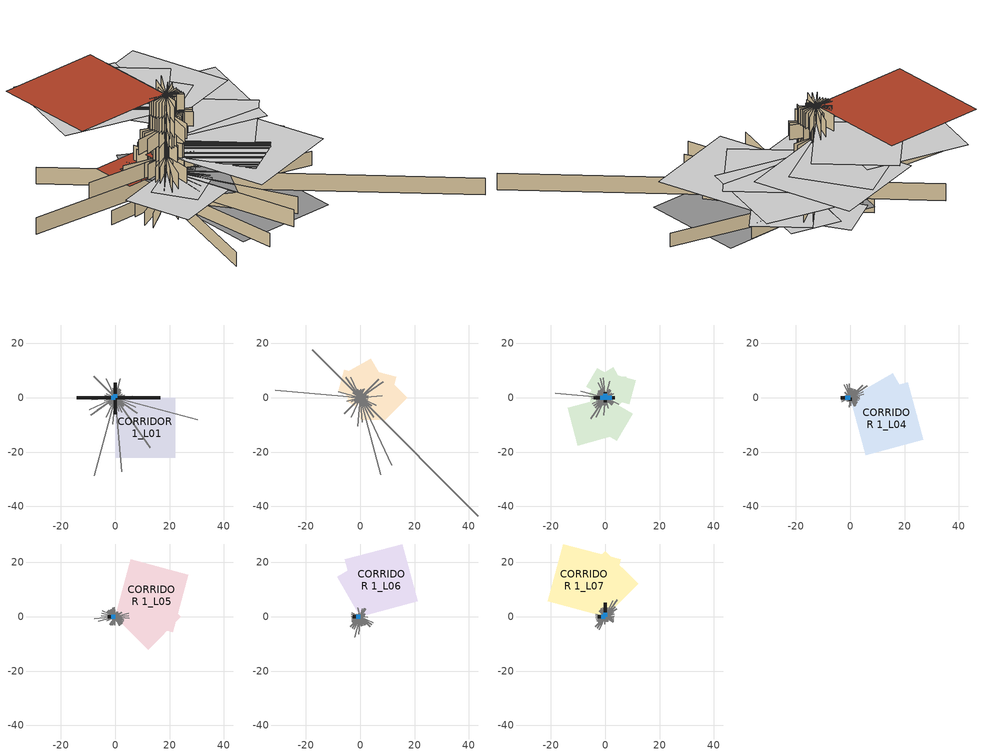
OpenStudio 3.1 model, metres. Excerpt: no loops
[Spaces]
CORRIDOR 1_L01
 floor ground (IntFloor : CORRIDOR 1_L01 SlabOnOrBelowGradeF073): 22.07,0 22.07,-22.07 0,-22.07 0,0 z0
 wall outside (MetalFrameWallU055): 0,0 0,5.48 / 0,0 0,2.13 / 0,0 -2.02,0 / 0,0 -1.05,0 / 0,0 -14.16,0 / 0,0 -2.71,0 / 0,0 0,-2.05 / 0,0 0,-0.55 / 0,0 0,-1.91 / 0,0 0,-5.97 / 0,0 16.58,0 z0:3.05
 wall adiabatic (WoodFrameIntWallU099): 0,0 -1.09,-0.1 / 0,0 -3.97,-1.06 / 0,0 -1.64,-0.76 / 0,0 -6.57,-4.6 / 0,0 -2.29,-2.29 / 0,0 -1.2,-1.71 / 0,0 -1.13,-4.22 / 0,0 -0.27,-3.06 / 0,0 1.84,-3.95 / 0,0 1.13,-1.61 / 0,0 3.09,-3.09 / 0,0 1.56,-1.09 / 0,0 7.52,-3.51 / 0,0 30.4,-8.15 / 0,0 3.84,-0.34 / 0,0 1.6,0.14 / 0,0 3.59,0.96 / 0,0 2.45,1.14 / 0,0 1.55,1.09 / 0,0 2.03,2.03 / 0,0 1.88,2.68 / 0,0 1.53,3.28 / 0,0 1.02,3.81 / 0,0 0.24,2.75 / 0,0 -0.28,3.23 / 0,0 -0.13,0.5 / 0,0 -1.31,2.81 / 0,0 -1.58,2.26 / 0,0 -7.97,7.97 / 0,0 -2.8,0.24 / 0,0 -8.74,-0.76 / 0,0 -2.89,-0.77 / 0,0 -9.57,-4.46 / 0,0 -9.06,-6.35 / 0,0 -0.9,-0.9 / 0,0 -1.34,-2.87 / 0,0 -7.66,-28.6 / 0,0 -0.85,-9.75 / 0,0 2.38,-27.15 / 0,0 0.54,-2.03 / 0,0 2.47,-5.29 / 0,0 12.83,-18.32 / 0,0 1.66,-1.66 / 0,0 8.15,-5.71 / 0,0 3.89,-1.81 / 0,0 1.48,-0.4 / 0,0 5.3,-0.46 / 0,0 2.75,0.74 / 0,0 2.63,1.22 / 0,0 0.66,0.46 / 0,0 1.66,1.66 / 0,0 2.08,2.97 / 0,0 0.56,1.19 / 0,0 1.89,7.07 / 0,0 0.36,4.14 / 0,0 -0.36,4.14 / 0,0 -0.94,3.5 / 0,0 -3.24,6.95 z0:3.05
 wall adiabatic (MetalFrameWallInterior): 0,0 -3.3,-7.08 / 0,0 0.45,-5.09 / 0,0 1.32,-4.94 / 0,0 -0.55,0.38 / 0,0 -3.22,1.5 / 0,0 -3.83,1.03 / 0,0 -1.96,-2.79 / 0,0 6.3,0.55 z0:3.05
 window (1_Win_Storefront): 0,0 0,1.31 / 0,0 0,1.12 / 0,0 -1.44,0 z0:1.52
 roof outside (FlatNonresWoodFramingAndOtherRoofU034): 0,0 0,0.88 -0.88,0.88 -0.88,0 z3.05
CORRIDOR 1_L02
 floor to CORRIDOR 1_L01 (TypicalFloorInterior): 8.11,0 8.11,-8.11 0,-8.11 0,0 z3.05; 8.61,8.61 17.22,0 8.61,-8.61 0,0 z3.05; 1.18,2.05 3.24,0.87 2.05,-1.18 0,0 z3.05; 2.81,10.5 13.31,7.69 10.5,-2.81 0,0 z3.05; 3.86,14.41 9.13,5.27 0,0 -5.27,9.13 z3.05; 0,8.94 4.47,4.47 0,0 -4.47,4.47 z3.05
 floor adiabatic (OtherFloorU071): 5.36,1.44 6.8,-3.93 1.44,-5.36 0,0 z3.05; 2.66,2.66 2.66,0 0,0 0,2.66 z3.05; 2.09,3.62 2.85,0.76 0,0 -0.76,2.85 z3.05; -1.07,3.99 1.46,2.53 0,0 -2.53,1.46 z3.05; -5.96,10.32 2.18,8.14 0,0 -8.14,2.18 z3.05; 0,3.8 0,0 -3.8,0 -3.8,3.8 z3.05; -0.55,2.04 0,0 -2.04,-0.55 -2.58,1.49 z3.05; -1.99,3.44 0,0 -3.44,-1.99 -5.43,1.45 z3.05; -3.15,1.82 0,0 -1.82,-3.15 -4.97,-1.33 z3.05; -1.01,0.27 0,0 -0.27,-1.01 -1.29,-0.74 z3.05; 0,0 0,-2.23 -2.23,-2.23 -2.23,0 z3.05
 floor adiabatic (TypicalFloorInterior): 1.8,1.04 2.84,-0.76 1.04,-1.8 0,0 z3.05; -0.94,0.94 0,0 -0.94,-0.94 -1.88,0 z3.05
 wall adiabatic (WoodFrameIntWallU099): 0,0 -1.86,2.66 / 0,0 -0.77,0.77 / 0,0 -1.02,0.72 / 0,0 -1.56,0.73 / 0,0 -8.18,2.19 / 0,0 -1.58,-0.74 / 0,0 -1.41,-0.98 / 0,0 -5.93,-5.93 / 0,0 -0.71,-1.02 / 0,0 -0.38,-0.81 / 0,0 -0.5,-1.88 / 0,0 -0.92,-10.51 / 0,0 0.28,-3.15 / 0,0 7.58,-28.3 / 0,0 11.61,-24.9 / 0,0 4.23,-6.05 / 0,0 43.5,-43.5 / 0,0 2.75,-0.74 / 0,0 2.89,-0.25 / 0,0 0.71,0.06 / 0,0 2.92,0.78 / 0,0 2.13,0.99 / 0,0 8.48,5.94 / 0,0 6.89,6.89 / 0,0 0.75,1.08 / 0,0 1.53,3.28 / 0,0 0.84,3.13 / 0,0 0.27,3.09 / 0,0 -0.24,2.75 / 0,0 -0.84,3.13 / 0,0 -3.51,7.52 / 0,0 -5.31,7.58 / 0,0 -17.75,17.75 / 0,0 -2.73,1.91 / 0,0 -1.41,0.66 / 0,0 -2.09,0.56 / 0,0 -31.36,2.74 / 0,0 -1.7,-0.15 / 0,0 -2.9,-0.78 / 0,0 -3.3,-1.54 / 0,0 -3.11,-3.11 / 0,0 5.01,-7.16 / 0,0 4.53,-4.53 / 0,0 5.89,-2.75 / 0,0 2.72,-0.73 / 0,0 1.54,-0.14 / 0,0 8.08,0.71 / 0,0 1.05,0.28 / 0,0 1.43,0.67 / 0,0 2.97,2.08 / 0,0 2.05,2.05 z3.05:6.71
 wall adiabatic (MetalFrameWallInterior): 0,0 -3.31,0.29 / 0,0 -1.82,-0.16 / 0,0 -4.94,-1.32 / 0,0 4.05,-2.84 / 0,0 5.74,-2.67 / 0,0 -1.97,-1.38 / 0,0 -1.37,-1.96 / 0,0 -3.38,-7.24 / 0,0 -0.43,-1.59 / 0,0 -0.12,-1.35 / 0,0 0.79,-9.01 / 0,0 2.84,-6.08 / 0,0 4.28,-3 z3.05:6.71; 0,0 0.09,-0.32 z3.05:6.12
 roof outside (FlatNonresWoodFramingAndOtherRoofU034): 0,0 0,2.89 -2.89,2.89 -2.89,0 z6.71; 0,0 0,6.25 -6.25,6.25 -6.25,0 z6.71; 0,0 0,3.22 -3.22,3.22 -3.22,0 z6.71; 0,0 0,0.47 -0.47,0.47 -0.47,0 z6.71; 0,0 0,9.49 -9.49,9.49 -9.49,0 z6.71
CORRIDOR 1_L03
 floor adiabatic (TypicalFloorInterior): 0,0 0.45,-1.66 -1.22,-2.11 -1.66,-0.45 z6.71; -0.3,0.52 0.11,0.41 0,0 -0.41,0.11 z6.71
 floor to CORRIDOR 1_L02 (TypicalFloorInterior): 0,0 4.67,-8.1 -3.42,-12.77 -8.1,-4.67 z6.71; 0,0 2.51,-2.51 0,-5.01 -2.51,-2.51 z6.71; 0,0 2.05,-1.18 0.87,-3.23 -1.18,-2.05 z6.71; 0,0 2.48,-0.66 1.81,-3.14 -0.66,-2.48 z6.71; 1.94,0 1.94,-1.94 0,-1.94 0,0 z6.71; 0,0 3.71,-13.86 -10.14,-17.57 -13.86,-3.71 z6.71
 floor adiabatic (OtherFloorU071): 0.35,0.09 0.44,-0.26 0.09,-0.35 0,0 z6.71; 3.59,2.07 5.66,-1.52 2.07,-3.59 0,0 z6.71; 3.89,3.89 7.78,0 3.89,-3.89 0,0 z6.71; 2.43,4.21 6.64,1.78 4.21,-2.43 0,0 z6.71; 2.36,8.79 11.15,6.43 8.79,-2.36 0,0 z6.71; 7.77,7.77 7.77,0 0,0 0,7.77 z6.71; 2.14,3.71 2.92,0.78 0,0 -0.78,2.92 z6.71; 2.99,11.15 7.07,4.08 0,0 -4.08,7.07 z6.71; 0,8.44 4.22,4.22 0,0 -4.22,4.22 z6.71; -2.93,10.93 4,6.93 0,0 -6.93,4 z6.71; 0,1.73 0,0 -1.73,0 -1.73,1.73 z6.71; -1.1,4.09 0,0 -4.09,-1.1 -5.19,3 z6.71; -2.31,4.01 0,0 -4.01,-2.31 -6.32,1.69 z6.71; -1.86,1.86 0,0 -1.86,-1.86 -3.73,0 z6.71; -1.63,0.94 0,0 -0.94,-1.63 -2.57,-0.69 z6.71; -2.72,0.73 0,0 -0.73,-2.72 -3.45,-1.99 z6.71; 0,0 0,-5.54 -5.54,-5.54 -5.54,0 z6.71; 0,0 2.21,-3.84 -1.62,-6.05 -3.84,-2.21 z6.71; 0,0 0.02,-0.02 0,-0.04 -0.02,-0.02 z6.71; 0,0 10.03,-5.79 4.24,-15.82 -5.79,-10.03 z6.71; 0,0 0.4,-0.11 0.29,-0.5 -0.11,-0.4 z6.71
 wall outside (MetalFrameWallU055): 0,0 0,2.09 / 0,0 -2.68,0 / 0,0 -3.49,0 / 0,0 -1.9,0 / 0,0 -4.28,0 / 0,0 -2.05,0 / 0,0 -3.41,0 / 0,0 0,-1.56 / 0,0 0,-1.09 / 0,0 2.85,0 / 0,0 3.41,0 z6.71:10.06
 wall adiabatic (WoodFrameIntWallU099): 0,0 1.86,2.66 / 0,0 1.34,2.87 / 0,0 0.26,0.99 / 0,0 0.16,1.81 / 0,0 -0.31,3.56 / 0,0 -0.9,3.35 / 0,0 -1.5,3.22 / 0,0 -2,2.85 / 0,0 -2.51,2.51 / 0,0 -0.74,-2.75 / 0,0 -0.15,-1.74 / 0,0 0.16,-1.8 / 0,0 0.54,-2.02 / 0,0 0.85,-1.83 / 0,0 0.41,-0.59 / 0,0 2.48,-2.48 / 0,0 2.77,-1.94 / 0,0 1.19,-0.56 / 0,0 1.66,-0.44 / 0,0 1.46,-0.13 / 0,0 1.09,0.1 / 0,0 1.06,0.28 / 0,0 3.19,1.49 / 0,0 2.43,1.7 / 0,0 0.66,0.66 / 0,0 1.94,2.77 / 0,0 1.48,3.16 / 0,0 1.62,6.04 / 0,0 0.16,1.83 / 0,0 -0.65,7.45 / 0,0 -1.93,7.21 / 0,0 -2.6,5.57 / 0,0 -1.19,1.7 / 0,0 -2.29,2.29 / 0,0 -2.54,1.78 / 0,0 -2.5,1.17 / 0,0 -3.13,0.84 / 0,0 -4.16,-0.36 / 0,0 -0.58,-2.17 / 0,0 -0.57,-6.47 / 0,0 0.25,-2.81 / 0,0 1.03,-3.83 / 0,0 0.46,-0.98 / 0,0 0.9,-1.29 / 0,0 2.49,-2.49 / 0,0 2.87,-2.01 / 0,0 5.03,-2.35 / 0,0 2.8,-0.75 z6.71:10.06
 wall adiabatic (MetalFrameWallInterior): 0,0 -2.77,1.94 / 0,0 -2.97,1.38 / 0,0 -8.99,2.41 / 0,0 -5.19,0.45 / 0,0 -5.06,-0.44 / 0,0 -1.46,-0.39 / 0,0 -4.74,-2.21 / 0,0 -1.87,-1.87 / 0,0 -3.1,-4.42 / 0,0 -3.33,-7.14 / 0,0 -18.49,1.62 / 0,0 -3.4,-0.91 / 0,0 -3.17,-1.48 / 0,0 -4.28,-3 / 0,0 -3.66,-3.66 / 0,0 -5.35,-7.64 / 0,0 -3.27,-7.02 z6.71:10.06; 0,0 -0.27,-0.19 z6.71:9.88
 window (1_Win_Storefront): 0,0 0,1.48 / 0,0 -1.48,0 / 0,0 -1.48,0 / 0,0 -1.48,0 / 0,0 -1.48,0 z6.71:8.19; 0,0 -1.41,0 z6.71:8.12; 0,0 -1.85,0 / 0,0 -1.85,0 / 0,0 2.42,0 / 0,0 1.85,0 z6.71:9.14
 roof outside (FlatNonresWoodFramingAndOtherRoofU034): 0,0 0,2.78 -2.78,2.78 -2.78,0 z10.06
CORRIDOR 1_L04
 floor adiabatic (TypicalFloorInterior): 0.05,0 0.05,-0.05 0,-0.05 0,0 z10.06
 floor to CORRIDOR 1_L03 (TypicalFloorInterior): 21.13,5.66 26.79,-15.47 5.66,-21.13 0,0 z10.06; 15.68,9.05 24.74,-6.63 9.05,-15.68 0,0 z10.06
 wall outside (MetalFrameWallU055): 0,0 -2.68,0 / 0,0 -2.05,0 / 0,0 -3.41,0 / 0,0 0,-1.09 z10.06:13.28
 wall adiabatic (WoodFrameIntWallU099): 0,0 3.23,-0.28 / 0,0 3.15,0.28 / 0,0 3.46,0.93 / 0,0 3.14,1.46 / 0,0 0.84,0.59 / 0,0 1.29,1.29 / 0,0 2.04,2.91 / 0,0 1.47,3.15 / 0,0 -2.01,2.01 / 0,0 -1.43,1 / 0,0 -1.63,0.76 / 0,0 -2.02,0.54 / 0,0 -2.01,0.18 / 0,0 -0.72,-0.06 / 0,0 -3.39,-0.91 / 0,0 -3.07,-1.43 / 0,0 -1.08,-0.75 / 0,0 -1.21,-1.21 / 0,0 -0.84,-1.2 / 0,0 -0.46,-0.99 / 0,0 -0.28,-1.06 / 0,0 -0.31,-3.51 / 0,0 0.26,-2.96 / 0,0 0.24,-0.9 / 0,0 1.43,-3.07 / 0,0 2,-2.86 / 0,0 2.29,-2.29 / 0,0 2.54,-1.78 / 0,0 2.5,-1.17 / 0,0 3.13,-0.84 / 0,0 4.59,4.59 / 0,0 1.62,2.31 / 0,0 0.46,0.98 / 0,0 0.41,1.52 / 0,0 0.31,3.5 / 0,0 -0.31,3.49 z10.06:13.28
 wall adiabatic (MetalFrameWallInterior): 0,0 0.88,3.27 / 0,0 0.29,3.26 / 0,0 -0.45,5.19 / 0,0 -1.31,4.9 / 0,0 -2.21,4.74 / 0,0 3.51,-0.31 / 0,0 3.49,0.31 / 0,0 4.99,1.34 / 0,0 4.74,2.21 / 0,0 6.34,4.44 z10.06:13.28; 0,0 -0.19,0.27 z10.06:13.12
 window (1_Win_Storefront): 0,0 -1.41,0 z10.06:11.47; 0,0 -1.48,0 / 0,0 -1.48,0 z10.06:11.54; 0,0 -1.85,0 z10.06:12.5
CORRIDOR 1_L05
 floor to CORRIDOR 1_L04 (TypicalFloorInterior): 12.09,12.09 24.17,0 12.09,-12.09 0,0 z13.28; 5.66,21.13 26.79,15.47 21.13,-5.66 0,0 z13.28
 floor adiabatic (TypicalFloorInterior): 0.02,0.04 0.06,0.02 0.04,-0.02 0,0 z13.28
 wall outside (MetalFrameWallU055): 0,0 -2.68,0 z13.28:16.51
 wall adiabatic (WoodFrameIntWallU099): 0,0 -0.84,3.13 / 0,0 -1.31,2.81 / 0,0 -1.86,2.65 / 0,0 -2.49,2.49 / 0,0 -2.87,2.01 / 0,0 -6.28,-1.68 / 0,0 -2.56,-1.19 / 0,0 -0.89,-0.62 / 0,0 -1.11,-1.11 / 0,0 -2.02,-2.88 / 0,0 -1.48,-3.17 / 0,0 -0.84,-3.13 / 0,0 -0.28,-3.15 / 0,0 0.09,-1.02 / 0,0 0.47,-1.76 / 0,0 1.51,-3.24 / 0,0 1.99,-2.84 / 0,0 2.33,1.63 / 0,0 1.23,1.23 / 0,0 1.03,1.48 / 0,0 0.89,1.9 / 0,0 0.52,1.95 / 0,0 0.06,0.72 / 0,0 -0.31,3.5 / 0,0 -0.88,3.27 / 0,0 -1.26,2.69 / 0,0 -0.53,0.76 / 0,0 -0.78,0.78 / 0,0 -2.88,2.02 / 0,0 -1.33,0.62 / 0,0 -1.05,0.28 / 0,0 -1.31,0.11 / 0,0 -1.71,-0.15 / 0,0 -3.27,-0.88 / 0,0 -3.16,-1.48 z13.28:16.51
 wall adiabatic (MetalFrameWallInterior): 0,0 -4.74,2.21 / 0,0 -4.94,1.32 / 0,0 -5.15,0.45 / 0,0 -7.72,-0.68 / 0,0 2.51,-2.51 / 0,0 2.85,-2 / 0,0 3.07,-1.43 / 0,0 3.16,-0.85 / 0,0 5.19,-0.45 / 0,0 5.06,0.44 / 0,0 5.05,1.35 z13.28:16.51; 0,0 0.3,0.14 z13.28:16.34
 window (1_Win_Storefront): 0,0 -1.41,0 z13.28:14.7; 0,0 -1.48,0 z13.28:14.77
CORRIDOR 1_L06
 floor adiabatic (TypicalFloorInterior): 0.05,0.05 0.05,0 0,0 0,0.05 z16.51
 floor to CORRIDOR 1_L05 (TypicalFloorInterior): 15.47,26.79 21.13,5.66 0,0 -5.66,21.13 z16.51; 6.26,23.35 14.8,8.55 0,0 -8.55,14.8 z16.51
 wall outside (MetalFrameWallU055): 0,0 -2.68,0 z16.51:19.74
 wall adiabatic (WoodFrameIntWallU099): 0,0 -2.66,-1.86 / 0,0 -2.24,-2.24 / 0,0 -0.59,-0.84 / 0,0 -0.77,-1.65 / 0,0 -0.93,-3.46 / 0,0 -0.3,-3.45 / 0,0 2.83,-0.25 / 0,0 1.74,0.15 / 0,0 1.74,0.47 / 0,0 1.9,0.89 / 0,0 1.65,1.16 / 0,0 0.51,0.51 / 0,0 2.01,2.87 / 0,0 1.43,3.07 / 0,0 0.77,2.87 / 0,0 0.08,0.93 / 0,0 -0.1,1.09 / 0,0 -0.91,3.4 / 0,0 -0.62,1.33 / 0,0 -0.63,0.89 / 0,0 -0.93,0.93 / 0,0 -1.41,0.98 / 0,0 -3.07,1.43 / 0,0 -3.37,0.9 / 0,0 -3.23,0.28 / 0,0 -3.09,-0.27 / 0,0 -3.13,-0.84 / 0,0 -3.19,-1.49 / 0,0 -2.87,-2.01 / 0,0 -0.57,-6.47 / 0,0 0.25,-2.81 / 0,0 0.28,-1.05 / 0,0 0.67,-1.43 / 0,0 2.02,-2.88 / 0,0 2.47,-2.47 z16.51:19.74
 wall adiabatic (MetalFrameWallInterior): 0,0 0.31,-3.54 / 0,0 0.9,-3.36 / 0,0 1.43,-3.07 / 0,0 1.88,-2.68 / 0,0 3.68,-3.68 / 0,0 4.16,-2.91 / 0,0 4.74,-2.21 / 0,0 -3.66,-3.66 / 0,0 -3,-4.28 / 0,0 -2.16,-4.64 / 0,0 -2,-7.48 z16.51:19.74; 0,0 0.32,-0.09 z16.51:19.57
 window (1_Win_Storefront): 0,0 -1.41,0 z16.51:17.92; 0,0 -1.48,0 z16.51:17.99
CORRIDOR 1_L07
 floor to CORRIDOR 1_L06 (TypicalFloorInterior): 0,24.17 12.09,12.09 0,0 -12.09,12.09 z19.74; -15.47,26.79 5.66,21.13 0,0 -21.13,5.66 z19.74
 floor adiabatic (TypicalFloorInterior): -0.02,0.06 0.02,0.04 0,0 -0.04,0.02 z19.74
 wall outside (MetalFrameWallU055): 0,0 0,5.22 / 0,0 -2.68,0 z19.74:23.27
 wall adiabatic (MetalFrameWallInterior): 0,0 1.59,-1.11 / 0,0 1.57,-0.73 / 0,0 3.4,0.91 / 0,0 3.17,1.48 / 0,0 4.23,2.97 / 0,0 3.62,3.62 / 0,0 4.44,6.34 / 0,0 -3.07,-1.43 / 0,0 -2.68,-1.88 / 0,0 -3.68,-3.68 / 0,0 -2.91,-4.16 / 0,0 -2.21,-4.74 z19.74:23.27; 0,0 -0.09,-0.32 z19.74:23.08
 wall adiabatic (WoodFrameIntWallU099): 0,0 3.13,-0.84 / 0,0 3.09,-0.27 / 0,0 3.22,0.28 / 0,0 2.75,5.89 / 0,0 0.73,2.72 / 0,0 0.09,1.08 / 0,0 -0.14,1.57 / 0,0 -0.91,3.4 / 0,0 -1.48,3.17 / 0,0 -1.86,2.66 / 0,0 -2.24,2.24 / 0,0 -0.84,0.59 / 0,0 -1.65,0.77 / 0,0 -3.46,0.93 / 0,0 -3.45,0.3 / 0,0 -3.54,-0.31 / 0,0 -3.36,-0.9 / 0,0 -0.25,-2.83 / 0,0 0.15,-1.74 / 0,0 0.47,-1.74 / 0,0 0.89,-1.9 / 0,0 1.16,-1.65 / 0,0 0.51,-0.51 / 0,0 2.87,-2.01 / 0,0 3.07,-1.43 / 0,0 1.27,-0.34 / 0,0 1.71,-0.15 / 0,0 1.09,0.1 / 0,0 3.4,0.91 / 0,0 1.33,0.62 / 0,0 0.89,0.63 / 0,0 2.1,2.1 / 0,0 0.53,0.76 / 0,0 1.43,3.07 / 0,0 0.9,3.37 z19.74:23.27
 window (1_Win_Storefront): 0,0 0,1.48 / 0,0 -1.48,0 z19.74:21.22; 0,0 -1.41,0 z19.74:21.15
 roof outside (FlatNonresWoodFramingAndOtherRoofU034): 0,0 0,17.09 -17.09,17.09 -17.09,0 z23.27; 0,0 0,21.87 -21.87,21.87 -21.87,0 z23.27
[Site]
SAN JOSE INTL: Latitude {deg}=37.39; Longitude {deg}=-121.96; Time Zone {hr}=-8; Elevation {m}=15.5448
[SizingPeriod:DesignDay] Barometric Pressure {Pa}=101146; Wind Speed {m/s}=2.4; Sky Clearness=0; Rain Indicator=0; Snow Indicator=0; Day of Month=21; Daylight Saving Time Indicator=0; Humidity Indicating Type=Wetbulb; Dry-Bulb Temperature Range Modifier Type=DefaultMultipliers
Name | Maximum Dry-Bulb Temperature {C} | Daily Dry-Bulb Temperature Range {deltaC} | Humidity Indicating Conditions at Maximum Dry-Bulb | Wind Direction {deg} | Month | Day Type | Solar Model Indicator | ASHRAE Taub | ASHRAE Taud
SAN JOSE INTL Ann Htg 99.6% Condns DB | 2.2 | 0 | 2.2 | 150 | 12 | WinterDesignDay | ASHRAEClearSky
SAN JOSE INTL  June .4% Condns DB=>MCWB | 35 | 11.8 | 19.8 | 330 | 6 | SummerDesignDay | ASHRAETau | 0.363 | 2.418
SAN JOSE INTL  July .4% Condns DB=>MCWB | 34.8 | 11.7 | 20.7 | 330 | 7 | SummerDesignDay | ASHRAETau | 0.367 | 2.418
SAN JOSE INTL  August .4% Condns DB=>MCWB | 34.4 | 11.6 | 19.3 | 330 | 8 | SummerDesignDay | ASHRAETau | 0.35 | 2.459
SAN JOSE INTL  September .4% Condns DB=>MCWB | 35.1 | 12 | 18.4 | 330 | 9 | SummerDesignDay | ASHRAETau | 0.356 | 2.432
SAN JOSE INTL  October .4% Condns DB=>MCWB | 31.5 | 11.7 | 16.9 | 330 | 10 | SummerDesignDay | ASHRAETau | 0.333 | 2.534
SAN JOSE INTL  November .4% Condns DB=>MCWB | 26.1 | 9.9 | 15.4 | 330 | 11 | SummerDesignDay | ASHRAETau | 0.322 | 2.542
[Site:WaterMainsTemperature]
Calculation Method=Schedule; Temperature Schedule=WaterMainCZ04
[Building]
<Name>FREEDOM CIRCLE BUILDING B</Name>: North Axis {deg}=97
[Material]
Name | Roughness | Thickness {m} | Conductivity {W/m-K} | Density {kg/m3} | Specific Heat {J/kg-K} | Thermal Absorptance | Solar Absorptance | Visible Absorptance
Stucco - 7/8 in. | MediumRough | 0.022352 | 0.700948 | 1855.1 | 837.36 | 0.9 | 0.7 | 0.8
Compliance Insulation R14.60 | Smooth | 0.0591861 | 0.0230188 | 16.0185 | 1130.436
Compliance Insulation R1.41 | Smooth | 0.00571591 | 0.0230188 | 16.0185 | 1130.436
Compliance Insulation R0.02 | Smooth | 8.10768e-05 | 0.0230188 | 16.0185 | 1130.436
Air - Metal Wall Framing - 16 or 24 in. OC; Air - Metal Wall Framing - 16 or 24 in. OC 1 | Smooth | 0.1397 | 1.22017 | 1.28148 | 1004.832
Gypsum Board - 1/2 in.; Gypsum Board - 1/2 in. 2 | Smooth | 0.0127 | 0.158656 | 640.739 | 1130.436 | 0.9 | 0.7 | 0.8
Gypsum Board - 5/8 in. | MediumRough | 0.016002 | 0.158656 | 640.739 | 1130.436 | 0.9 | 0.7 | 0.8
Metal Standing Seam - 1/16 in. | MediumRough | 0.0015875 | 2.21534 | 7820.53 | 502.416 | 0.75 | 0.37 | 0.75
Compliance Insulation R28.63 | Smooth | 0.116061 | 0.0230188 | 16.0185 | 1130.436 | 0.9 | 0.7 | 0.8
Metal Deck - 1/16 in. | MediumRough | 0.0015875 | 45.3452 | 7820.53 | 502.416 | 0.9 | 0.7 | 0.8
Concrete - 140 lb/ft3 - 4 in. | Smooth | 0.1016 | 1.9514 | 2239.06 | 921.096
Carpet - 3/4 in.; Carpet - 3/4 in. 1 | Smooth | 0.01905 | 0.0455183 | 288.332 | 1381.644 | 0.9 | 0.7 | 0.8
Compliance Insulation R9.83 | MediumRough | 0.0398691 | 0.0230188 | 16.0185 | 1130.436 | 0.9 | 0.7 | 0.8
Plywood - 5/8 in. | Smooth | 0.016002 | 0.11544 | 480.554 | 1884.06
Gypsum Board - 1/2 in. 1 | MediumRough | 0.0127 | 0.158656 | 640.739 | 1130.436 | 0.9 | 0.7 | 0.8
[Material:NoMass]
Wood Frame w/ R11.25: Roughness=Smooth; Thermal Resistance {m2-K/W}=1.26865
[Construction]
MetalFrameWallU055: Stucco - 7/8 in., Compliance Insulation R14.60, Compliance Insulation R1.41, Compliance Insulation R0.02, Compliance Insulation R0.02, Air - Metal Wall Framing - 16 or 24 in. OC, Gypsum Board - 1/2 in.
WoodFrameIntWallU099: Gypsum Board - 1/2 in. 1, Wood Frame w/ R11.25, Gypsum Board - 1/2 in. 2
MetalFrameWallInterior: Gypsum Board - 5/8 in., Air - Metal Wall Framing - 16 or 24 in. OC 1, Gypsum Board - 5/8 in.
FlatNonresWoodFramingAndOtherRoofU034: Metal Standing Seam - 1/16 in., Compliance Insulation R28.63
TypicalFloorInterior: Metal Deck - 1/16 in., Concrete - 140 lb/ft3 - 4 in., Carpet - 3/4 in.
OtherFloorU071: Compliance Insulation R9.83, Plywood - 5/8 in., Carpet - 3/4 in. 1
1_Win_Storefront: 1_Win_Storefront Material
[WindowMaterial:SimpleGlazingSystem]
1_Win_Storefront Material: U-Factor {W/m2-K}=2.32809; Solar Heat Gain Coefficient=0.26; Visible Transmittance=0.46
[Construction:FfactorGroundFloor]
IntFloor : CORRIDOR 1_L01 SlabOnOrBelowGradeF073: F-Factor {W/m-K}=1.26344; Area {m2}=487.271; PerimeterExposed {m}=54.5592
[Space]
Name | Building Story | Thermal Zone | Design Specification Outdoor Air Object
CORRIDOR 1_L01 | Corridor_L01 | TZ-Corridor_L01 | TZ-Corridor_L01 Design Specification Outdoor Air
CORRIDOR 1_L02 | Corridor_L02 | TZ-Corridor_L02 | TZ-Corridor_L02 Design Specification Outdoor Air
CORRIDOR 1_L03 | Corridor_L03 | TZ-Corridor_L03 | TZ-Corridor_L03 Design Specification Outdoor Air
CORRIDOR 1_L04 | Corridor_L04 | TZ-Corridor_L04 | TZ-Corridor_L04 Design Specification Outdoor Air
CORRIDOR 1_L05 | Corridor_L05 | TZ-Corridor_L05 | TZ-Corridor_L05 Design Specification Outdoor Air
CORRIDOR 1_L06 | Corridor_L06 | TZ-Corridor_L06 | TZ-Corridor_L06 Design Specification Outdoor Air
CORRIDOR 1_L07 | Corridor_L07 | TZ-Corridor_L07 | TZ-Corridor_L07 Design Specification Outdoor Air
[ThermalZone] Multiplier=1; Use Ideal Air Loads=No
Name | Volume {m3} | Thermostat
TZ-Corridor_L01 | 1485.22 | TZ-Corridor_L01 Thermostat
TZ-Corridor_L02 | 2469.12 | TZ-Corridor_L02 Thermostat
TZ-Corridor_L03 | 3219 | TZ-Corridor_L03 Thermostat
TZ-Corridor_L04 | 2600.88 | TZ-Corridor_L04 Thermostat
TZ-Corridor_L05 | 2485.68 | TZ-Corridor_L05 Thermostat
TZ-Corridor_L06 | 2485.68 | TZ-Corridor_L06 Thermostat
TZ-Corridor_L07 | 2720.55 | TZ-Corridor_L07 Thermostat
[BuildingStory]
Corridor_L01; Corridor_L02; Corridor_L03; Corridor_L04; Corridor_L05; Corridor_L06; Corridor_L07
[People:Definition] Number of People Calculation Method=People/Area; People per Space Floor Area {person/m2}=0.0538196; Fraction Radiant=0.3; Sensible Heat Fraction=0.5
CORRIDOR 1_L01 People Definition; CORRIDOR 1_L02 People Definition; CORRIDOR 1_L03 People Definition; CORRIDOR 1_L04 People Definition; CORRIDOR 1_L05 People Definition; CORRIDOR 1_L06 People Definition; CORRIDOR 1_L07 People Definition
[People] Number of People Schedule=OfficeOccupancy; Multiplier=1
Name | People Definition | Space or SpaceType | Activity Level Schedule
CORRIDOR 1_L01 People | CORRIDOR 1_L01 People Definition | CORRIDOR 1_L01 | CORRIDOR 1_L01 People Activity Level
CORRIDOR 1_L02 People | CORRIDOR 1_L02 People Definition | CORRIDOR 1_L02 | CORRIDOR 1_L02 People Activity Level
CORRIDOR 1_L03 People | CORRIDOR 1_L03 People Definition | CORRIDOR 1_L03 | CORRIDOR 1_L03 People Activity Level
CORRIDOR 1_L04 People | CORRIDOR 1_L04 People Definition | CORRIDOR 1_L04 | CORRIDOR 1_L04 People Activity Level
CORRIDOR 1_L05 People | CORRIDOR 1_L05 People Definition | CORRIDOR 1_L05 | CORRIDOR 1_L05 People Activity Level
CORRIDOR 1_L06 People | CORRIDOR 1_L06 People Definition | CORRIDOR 1_L06 | CORRIDOR 1_L06 People Activity Level
CORRIDOR 1_L07 People | CORRIDOR 1_L07 People Definition | CORRIDOR 1_L07 | CORRIDOR 1_L07 People Activity Level
[SpaceInfiltration:DesignFlowRate] Schedule=OfficeInfiltration; Design Flow Rate Calculation Method=Flow/ExteriorWallArea; Flow per Exterior Surface Area {m3/s-m2}=0.00119482; Constant Term Coefficient=0; Temperature Term Coefficient=0; Velocity Term Coefficient=0.224052; Velocity Squared Term Coefficient=0
Name | Space or SpaceType
CORRIDOR 1_L01 Space Infiltration Design Flow Rate 1 | CORRIDOR 1_L01
CORRIDOR 1_L02 Space Infiltration Design Flow Rate 1 | CORRIDOR 1_L02
CORRIDOR 1_L03 Space Infiltration Design Flow Rate 1 | CORRIDOR 1_L03
CORRIDOR 1_L04 Space Infiltration Design Flow Rate 1 | CORRIDOR 1_L04
CORRIDOR 1_L05 Space Infiltration Design Flow Rate 1 | CORRIDOR 1_L05
CORRIDOR 1_L06 Space Infiltration Design Flow Rate 1 | CORRIDOR 1_L06
CORRIDOR 1_L07 Space Infiltration Design Flow Rate 1 | CORRIDOR 1_L07
[Lights:Definition] Design Level Calculation Method=Watts/Area; Watts per Space Floor Area {W/m2}=4.30556; Fraction Radiant=0.97; Return Air Fraction=0
CORRIDOR 1_L01 Regulated Lights Definition; CORRIDOR 1_L02 Regulated Lights Definition; CORRIDOR 1_L03 Regulated Lights Definition; CORRIDOR 1_L04 Regulated Lights Definition; CORRIDOR 1_L05 Regulated Lights Definition; CORRIDOR 1_L06 Regulated Lights Definition; CORRIDOR 1_L07 Regulated Lights Definition
[Lights] Schedule=OfficeLights; Fraction Replaceable=1
Name | Lights Definition | Space or SpaceType
CORRIDOR 1_L01 Regulated Lights | CORRIDOR 1_L01 Regulated Lights Definition | CORRIDOR 1_L01
CORRIDOR 1_L02 Regulated Lights | CORRIDOR 1_L02 Regulated Lights Definition | CORRIDOR 1_L02
CORRIDOR 1_L03 Regulated Lights | CORRIDOR 1_L03 Regulated Lights Definition | CORRIDOR 1_L03
CORRIDOR 1_L04 Regulated Lights | CORRIDOR 1_L04 Regulated Lights Definition | CORRIDOR 1_L04
CORRIDOR 1_L05 Regulated Lights | CORRIDOR 1_L05 Regulated Lights Definition | CORRIDOR 1_L05
CORRIDOR 1_L06 Regulated Lights | CORRIDOR 1_L06 Regulated Lights Definition | CORRIDOR 1_L06
CORRIDOR 1_L07 Regulated Lights | CORRIDOR 1_L07 Regulated Lights Definition | CORRIDOR 1_L07
[AvailabilityManager:NightCycle] Applicability Schedule=Always On Discrete; Control Type=CycleOnAny; Thermostat Tolerance {deltaC}=1.11111; Cycling Run Time Control Type=ThermostatWithMinimumRunTime; Cycling Run Time {s}=900
Availability Manager Night Cycle 1; Availability Manager Night Cycle 2; Availability Manager Night Cycle 3; Availability Manager Night Cycle 4; Availability Manager Night Cycle 5; Availability Manager Night Cycle 6; Availability Manager Night Cycle 7
[ThermostatSetpoint:DualSetpoint] Heating Setpoint Temperature Schedule=OfficeHtgSetpt; Cooling Setpoint Temperature Schedule=OfficeClgSetpt
TZ-Corridor_L01 Thermostat; TZ-Corridor_L02 Thermostat; TZ-Corridor_L03 Thermostat; TZ-Corridor_L04 Thermostat; TZ-Corridor_L05 Thermostat; TZ-Corridor_L06 Thermostat; TZ-Corridor_L07 Thermostat
[DesignSpecification:OutdoorAir] Outdoor Air Method=Maximum; Outdoor Air Flow per Person {m3/s-person}=0; Outdoor Air Flow per Floor Area {m3/s-m2}=0.000762
TZ-Corridor_L01 Design Specification Outdoor Air; TZ-Corridor_L02 Design Specification Outdoor Air; TZ-Corridor_L03 Design Specification Outdoor Air; TZ-Corridor_L04 Design Specification Outdoor Air; TZ-Corridor_L05 Design Specification Outdoor Air; TZ-Corridor_L06 Design Specification Outdoor Air; TZ-Corridor_L07 Design Specification Outdoor Air
[Schedule:Day]
OnDay; OfficeInfiltrationSun: 1, 0, 1, 2, 0, 1, 3, 0, 1, 4, 0, 1, 5, 0, 1, 6, 0, 1, 7, 0, 1, 8, 0, 1, 9, 0, 1, 10, 0, 1, 11, 0, 1, 12, 0, 1, 13, 0, 1, 14, 0, 1, 15, 0, 1, 16, 0, 1, 17, 0, 1, 18, 0, 1, 19, 0, 1, 20, 0, 1, 21, 0, 1, 22, 0, 1, 23, 0, 1, 24, 0, 1
OffDay: 1, 0, 0, 2, 0, 0, 3, 0, 0, 4, 0, 0, 5, 0, 0, 6, 0, 0, 7, 0, 0, 8, 0, 0, 9, 0, 0, 10, 0, 0, 11, 0, 0, 12, 0, 0, 13, 0, 0, 14, 0, 0, 15, 0, 0, 16, 0, 0, 17, 0, 0, 18, 0, 0, 19, 0, 0, 20, 0, 0, 21, 0, 0, 22, 0, 0, 23, 0, 0, 24, 0, 0
WaterMainCZ04Jan: 1, 0, 11.5, 2, 0, 11.5, 3, 0, 11.5, 4, 0, 11.5, 5, 0, 11.5, 6, 0, 11.5, 7, 0, 11.5, 8, 0, 11.5, 9, 0, 11.5, 10, 0, 11.5, 11, 0, 11.5, 12, 0, 11.5, 13, 0, 11.5, 14, 0, 11.5, 15, 0, 11.5, 16, 0, 11.5, 17, 0, 11.5, 18, 0, 11.5, 19, 0, 11.5, 20, 0, 11.5, 21, 0, 11.5, 22, 0, 11.5, 23, 0, 11.5, 24, 0, 11.5
WaterMainCZ04Feb: 1, 0, 11.6111, 2, 0, 11.6111, 3, 0, 11.6111, 4, 0, 11.6111, 5, 0, 11.6111, 6, 0, 11.6111, 7, 0, 11.6111, 8, 0, 11.6111, 9, 0, 11.6111, 10, 0, 11.6111, 11, 0, 11.6111, 12, 0, 11.6111, 13, 0, 11.6111, 14, 0, 11.6111, 15, 0, 11.6111, 16, 0, 11.6111, 17, 0, 11.6111, 18, 0, 11.6111, 19, 0, 11.6111, 20, 0, 11.6111, 21, 0, 11.6111, 22, 0, 11.6111, 23, 0, 11.6111, 24, 0, 11.6111
WaterMainCZ04Mar: 1, 0, 11.8889, 2, 0, 11.8889, 3, 0, 11.8889, 4, 0, 11.8889, 5, 0, 11.8889, 6, 0, 11.8889, 7, 0, 11.8889, 8, 0, 11.8889, 9, 0, 11.8889, 10, 0, 11.8889, 11, 0, 11.8889, 12, 0, 11.8889, 13, 0, 11.8889, 14, 0, 11.8889, 15, 0, 11.8889, 16, 0, 11.8889, 17, 0, 11.8889, 18, 0, 11.8889, 19, 0, 11.8889, 20, 0, 11.8889, 21, 0, 11.8889, 22, 0, 11.8889, 23, 0, 11.8889, 24, 0, 11.8889
WaterMainCZ04Apr: 1, 0, 12.5556, 2, 0, 12.5556, 3, 0, 12.5556, 4, 0, 12.5556, 5, 0, 12.5556, 6, 0, 12.5556, 7, 0, 12.5556, 8, 0, 12.5556, 9, 0, 12.5556, 10, 0, 12.5556, 11, 0, 12.5556, 12, 0, 12.5556, 13, 0, 12.5556, 14, 0, 12.5556, 15, 0, 12.5556, 16, 0, 12.5556, 17, 0, 12.5556, 18, 0, 12.5556, 19, 0, 12.5556, 20, 0, 12.5556, 21, 0, 12.5556, 22, 0, 12.5556, 23, 0, 12.5556, 24, 0, 12.5556
WaterMainCZ04May: 1, 0, 12.5, 2, 0, 12.5, 3, 0, 12.5, 4, 0, 12.5, 5, 0, 12.5, 6, 0, 12.5, 7, 0, 12.5, 8, 0, 12.5, 9, 0, 12.5, 10, 0, 12.5, 11, 0, 12.5, 12, 0, 12.5, 13, 0, 12.5, 14, 0, 12.5, 15, 0, 12.5, 16, 0, 12.5, 17, 0, 12.5, 18, 0, 12.5, 19, 0, 12.5, 20, 0, 12.5, 21, 0, 12.5, 22, 0, 12.5, 23, 0, 12.5, 24, 0, 12.5
WaterMainCZ04Jun: 1, 0, 14.2778, 2, 0, 14.2778, 3, 0, 14.2778, 4, 0, 14.2778, 5, 0, 14.2778, 6, 0, 14.2778, 7, 0, 14.2778, 8, 0, 14.2778, 9, 0, 14.2778, 10, 0, 14.2778, 11, 0, 14.2778, 12, 0, 14.2778, 13, 0, 14.2778, 14, 0, 14.2778, 15, 0, 14.2778, 16, 0, 14.2778, 17, 0, 14.2778, 18, 0, 14.2778, 19, 0, 14.2778, 20, 0, 14.2778, 21, 0, 14.2778, 22, 0, 14.2778, 23, 0, 14.2778, 24, 0, 14.2778
WaterMainCZ04Jul: 1, 0, 14.6667, 2, 0, 14.6667, 3, 0, 14.6667, 4, 0, 14.6667, 5, 0, 14.6667, 6, 0, 14.6667, 7, 0, 14.6667, 8, 0, 14.6667, 9, 0, 14.6667, 10, 0, 14.6667, 11, 0, 14.6667, 12, 0, 14.6667, 13, 0, 14.6667, 14, 0, 14.6667, 15, 0, 14.6667, 16, 0, 14.6667, 17, 0, 14.6667, 18, 0, 14.6667, 19, 0, 14.6667, 20, 0, 14.6667, 21, 0, 14.6667, 22, 0, 14.6667, 23, 0, 14.6667, 24, 0, 14.6667
WaterMainCZ04Aug; WaterMainCZ04Sep: 1, 0, 15.1667, 2, 0, 15.1667, 3, 0, 15.1667, 4, 0, 15.1667, 5, 0, 15.1667, 6, 0, 15.1667, 7, 0, 15.1667, 8, 0, 15.1667, 9, 0, 15.1667, 10, 0, 15.1667, 11, 0, 15.1667, 12, 0, 15.1667, 13, 0, 15.1667, 14, 0, 15.1667, 15, 0, 15.1667, 16, 0, 15.1667, 17, 0, 15.1667, 18, 0, 15.1667, 19, 0, 15.1667, 20, 0, 15.1667, 21, 0, 15.1667, 22, 0, 15.1667, 23, 0, 15.1667, 24, 0, 15.1667
WaterMainCZ04Oct: 1, 0, 15.5, 2, 0, 15.5, 3, 0, 15.5, 4, 0, 15.5, 5, 0, 15.5, 6, 0, 15.5, 7, 0, 15.5, 8, 0, 15.5, 9, 0, 15.5, 10, 0, 15.5, 11, 0, 15.5, 12, 0, 15.5, 13, 0, 15.5, 14, 0, 15.5, 15, 0, 15.5, 16, 0, 15.5, 17, 0, 15.5, 18, 0, 15.5, 19, 0, 15.5, 20, 0, 15.5, 21, 0, 15.5, 22, 0, 15.5, 23, 0, 15.5, 24, 0, 15.5
WaterMainCZ04Nov: 1, 0, 13.8889, 2, 0, 13.8889, 3, 0, 13.8889, 4, 0, 13.8889, 5, 0, 13.8889, 6, 0, 13.8889, 7, 0, 13.8889, 8, 0, 13.8889, 9, 0, 13.8889, 10, 0, 13.8889, 11, 0, 13.8889, 12, 0, 13.8889, 13, 0, 13.8889, 14, 0, 13.8889, 15, 0, 13.8889, 16, 0, 13.8889, 17, 0, 13.8889, 18, 0, 13.8889, 19, 0, 13.8889, 20, 0, 13.8889, 21, 0, 13.8889, 22, 0, 13.8889, 23, 0, 13.8889, 24, 0, 13.8889
WaterMainCZ04Dec: 1, 0, 12.1111, 2, 0, 12.1111, 3, 0, 12.1111, 4, 0, 12.1111, 5, 0, 12.1111, 6, 0, 12.1111, 7, 0, 12.1111, 8, 0, 12.1111, 9, 0, 12.1111, 10, 0, 12.1111, 11, 0, 12.1111, 12, 0, 12.1111, 13, 0, 12.1111, 14, 0, 12.1111, 15, 0, 12.1111, 16, 0, 12.1111, 17, 0, 12.1111, 18, 0, 12.1111, 19, 0, 12.1111, 20, 0, 12.1111, 21, 0, 12.1111, 22, 0, 12.1111, 23, 0, 12.1111, 24, 0, 12.1111
OfficeOccupancySun: 1, 0, 0, 2, 0, 0, 3, 0, 0, 4, 0, 0, 5, 0, 0, 6, 0, 0, 7, 0, 0.05, 8, 0, 0.05, 9, 0, 0.05, 10, 0, 0.05, 11, 0, 0.05, 12, 0, 0.05, 13, 0, 0.05, 14, 0, 0.05, 15, 0, 0.05, 16, 0, 0.05, 17, 0, 0.05, 18, 0, 0.05, 19, 0, 0, 20, 0, 0, 21, 0, 0, 22, 0, 0, 23, 0, 0, 24, 0, 0
OfficeOccupancyWD: 1, 0, 0, 2, 0, 0, 3, 0, 0, 4, 0, 0, 5, 0, 0, 6, 0, 0, 7, 0, 0.1, 8, 0, 0.2, 9, 0, 0.95, 10, 0, 0.95, 11, 0, 0.95, 12, 0, 0.95, 13, 0, 0.5, 14, 0, 0.95, 15, 0, 0.95, 16, 0, 0.95, 17, 0, 0.95, 18, 0, 0.3, 19, 0, 0.1, 20, 0, 0.1, 21, 0, 0.1, 22, 0, 0.1, 23, 0, 0.05, 24, 0, 0.05
OfficeOccupancySat: 1, 0, 0, 2, 0, 0, 3, 0, 0, 4, 0, 0, 5, 0, 0, 6, 0, 0, 7, 0, 0.1, 8, 0, 0.1, 9, 0, 0.3, 10, 0, 0.3, 11, 0, 0.3, 12, 0, 0.3, 13, 0, 0.1, 14, 0, 0.1, 15, 0, 0.1, 16, 0, 0.1, 17, 0, 0.1, 18, 0, 0.05, 19, 0, 0.05, 20, 0, 0, 21, 0, 0, 22, 0, 0, 23, 0, 0, 24, 0, 0
OfficeInfiltrationWD: 1, 0, 1, 2, 0, 1, 3, 0, 1, 4, 0, 1, 5, 0, 1, 6, 0, 0.25, 7, 0, 0.25, 8, 0, 0.25, 9, 0, 0.25, 10, 0, 0.25, 11, 0, 0.25, 12, 0, 0.25, 13, 0, 0.25, 14, 0, 0.25, 15, 0, 0.25, 16, 0, 0.25, 17, 0, 0.25, 18, 0, 0.25, 19, 0, 0.25, 20, 0, 0.25, 21, 0, 0.25, 22, 0, 0.25, 23, 0, 0.25, 24, 0, 0.25
OfficeInfiltrationSat: 1, 0, 1, 2, 0, 1, 3, 0, 1, 4, 0, 1, 5, 0, 1, 6, 0, 0.25, 7, 0, 0.25, 8, 0, 0.25, 9, 0, 0.25, 10, 0, 0.25, 11, 0, 0.25, 12, 0, 0.25, 13, 0, 0.25, 14, 0, 0.25, 15, 0, 0.25, 16, 0, 0.25, 17, 0, 0.25, 18, 0, 0.25, 19, 0, 0.25, 20, 0, 1, 21, 0, 1, 22, 0, 1, 23, 0, 1, 24, 0, 1
OfficeLightsSun: 1, 0, 0.05, 2, 0, 0.05, 3, 0, 0.05, 4, 0, 0.05, 5, 0, 0.05, 6, 0, 0.05, 7, 0, 0.05, 8, 0, 0.05, 9, 0, 0.05, 10, 0, 0.05, 11, 0, 0.05, 12, 0, 0.05, 13, 0, 0.05, 14, 0, 0.05, 15, 0, 0.05, 16, 0, 0.05, 17, 0, 0.05, 18, 0, 0.05, 19, 0, 0.05, 20, 0, 0.05, 21, 0, 0.05, 22, 0, 0.05, 23, 0, 0.05, 24, 0, 0.05
OfficeLightsWD: 1, 0, 0.05, 2, 0, 0.05, 3, 0, 0.05, 4, 0, 0.05, 5, 0, 0.05, 6, 0, 0.1, 7, 0, 0.1, 8, 0, 0.3, 9, 0, 0.65, 10, 0, 0.65, 11, 0, 0.65, 12, 0, 0.65, 13, 0, 0.65, 14, 0, 0.65, 15, 0, 0.65, 16, 0, 0.65, 17, 0, 0.65, 18, 0, 0.35, 19, 0, 0.3, 20, 0, 0.3, 21, 0, 0.2, 22, 0, 0.2, 23, 0, 0.1, 24, 0, 0.05
OfficeLightsSat: 1, 0, 0.05, 2, 0, 0.05, 3, 0, 0.05, 4, 0, 0.05, 5, 0, 0.05, 6, 0, 0.05, 7, 0, 0.1, 8, 0, 0.1, 9, 0, 0.3, 10, 0, 0.3, 11, 0, 0.3, 12, 0, 0.3, 13, 0, 0.15, 14, 0, 0.15, 15, 0, 0.15, 16, 0, 0.15, 17, 0, 0.15, 18, 0, 0.05, 19, 0, 0.05, 20, 0, 0.05, 21, 0, 0.05, 22, 0, 0.05, 23, 0, 0.05, 24, 0, 0.05
OfficeHtgSetptSun: 1, 0, 15.5556, 2, 0, 15.5556, 3, 0, 15.5556, 4, 0, 15.5556, 5, 0, 15.5556, 6, 0, 15.5556, 7, 0, 15.5556, 8, 0, 15.5556, 9, 0, 15.5556, 10, 0, 15.5556, 11, 0, 15.5556, 12, 0, 15.5556, 13, 0, 15.5556, 14, 0, 15.5556, 15, 0, 15.5556, 16, 0, 15.5556, 17, 0, 15.5556, 18, 0, 15.5556, 19, 0, 15.5556, 20, 0, 15.5556, 21, 0, 15.5556, 22, 0, 15.5556, 23, 0, 15.5556, 24, 0, 15.5556
OfficeHtgSetptWD: 1, 0, 15.5556, 2, 0, 15.5556, 3, 0, 15.5556, 4, 0, 15.5556, 5, 0, 15.5556, 6, 0, 21.1111, 7, 0, 21.1111, 8, 0, 21.1111, 9, 0, 21.1111, 10, 0, 21.1111, 11, 0, 21.1111, 12, 0, 21.1111, 13, 0, 21.1111, 14, 0, 21.1111, 15, 0, 21.1111, 16, 0, 21.1111, 17, 0, 21.1111, 18, 0, 21.1111, 19, 0, 21.1111, 20, 0, 21.1111, 21, 0, 21.1111, 22, 0, 21.1111, 23, 0, 21.1111, 24, 0, 21.1111
OfficeHtgSetptSat: 1, 0, 15.5556, 2, 0, 15.5556, 3, 0, 15.5556, 4, 0, 15.5556, 5, 0, 15.5556, 6, 0, 21.1111, 7, 0, 21.1111, 8, 0, 21.1111, 9, 0, 21.1111, 10, 0, 21.1111, 11, 0, 21.1111, 12, 0, 21.1111, 13, 0, 21.1111, 14, 0, 21.1111, 15, 0, 21.1111, 16, 0, 21.1111, 17, 0, 21.1111, 18, 0, 21.1111, 19, 0, 21.1111, 20, 0, 15.5556, 21, 0, 15.5556, 22, 0, 15.5556, 23, 0, 15.5556, 24, 0, 15.5556
OfficeClgSetptSun: 1, 0, 29.4444, 2, 0, 29.4444, 3, 0, 29.4444, 4, 0, 29.4444, 5, 0, 29.4444, 6, 0, 29.4444, 7, 0, 29.4444, 8, 0, 29.4444, 9, 0, 29.4444, 10, 0, 29.4444, 11, 0, 29.4444, 12, 0, 29.4444, 13, 0, 29.4444, 14, 0, 29.4444, 15, 0, 29.4444, 16, 0, 29.4444, 17, 0, 29.4444, 18, 0, 29.4444, 19, 0, 29.4444, 20, 0, 29.4444, 21, 0, 29.4444, 22, 0, 29.4444, 23, 0, 29.4444, 24, 0, 29.4444
OfficeClgSetptWD: 1, 0, 29.4444, 2, 0, 29.4444, 3, 0, 29.4444, 4, 0, 29.4444, 5, 0, 29.4444, 6, 0, 23.8889, 7, 0, 23.8889, 8, 0, 23.8889, 9, 0, 23.8889, 10, 0, 23.8889, 11, 0, 23.8889, 12, 0, 23.8889, 13, 0, 23.8889, 14, 0, 23.8889, 15, 0, 23.8889, 16, 0, 23.8889, 17, 0, 23.8889, 18, 0, 23.8889, 19, 0, 23.8889, 20, 0, 23.8889, 21, 0, 23.8889, 22, 0, 23.8889, 23, 0, 23.8889, 24, 0, 23.8889
OfficeClgSetptSat: 1, 0, 29.4444, 2, 0, 29.4444, 3, 0, 29.4444, 4, 0, 29.4444, 5, 0, 29.4444, 6, 0, 23.8889, 7, 0, 23.8889, 8, 0, 23.8889, 9, 0, 23.8889, 10, 0, 23.8889, 11, 0, 23.8889, 12, 0, 23.8889, 13, 0, 23.8889, 14, 0, 23.8889, 15, 0, 23.8889, 16, 0, 23.8889, 17, 0, 23.8889, 18, 0, 23.8889, 19, 0, 23.8889, 20, 0, 29.4444, 21, 0, 29.4444, 22, 0, 29.4444, 23, 0, 29.4444, 24, 0, 29.4444
Schedule:Day #1; Schedule:Day #2; Schedule:Day #3; Schedule:Day #4; Schedule:Day #5; Schedule:Day #6; Schedule:Day #7: 24, 0, 146.536
[Schedule:Week]
WaterMainCZ04JanWk: WaterMainCZ04Jan, WaterMainCZ04Jan, WaterMainCZ04Jan, WaterMainCZ04Jan, WaterMainCZ04Jan, WaterMainCZ04Jan, WaterMainCZ04Jan, WaterMainCZ04Jan, WaterMainCZ04Jan, WaterMainCZ04Jan, WaterMainCZ04Jan, WaterMainCZ04Jan
WaterMainCZ04FebWk: WaterMainCZ04Feb, WaterMainCZ04Feb, WaterMainCZ04Feb, WaterMainCZ04Feb, WaterMainCZ04Feb, WaterMainCZ04Feb, WaterMainCZ04Feb, WaterMainCZ04Feb, WaterMainCZ04Feb, WaterMainCZ04Feb, WaterMainCZ04Feb, WaterMainCZ04Feb
WaterMainCZ04MarWk: WaterMainCZ04Mar, WaterMainCZ04Mar, WaterMainCZ04Mar, WaterMainCZ04Mar, WaterMainCZ04Mar, WaterMainCZ04Mar, WaterMainCZ04Mar, WaterMainCZ04Mar, WaterMainCZ04Mar, WaterMainCZ04Mar, WaterMainCZ04Mar, WaterMainCZ04Mar
WaterMainCZ04AprWk: WaterMainCZ04Apr, WaterMainCZ04Apr, WaterMainCZ04Apr, WaterMainCZ04Apr, WaterMainCZ04Apr, WaterMainCZ04Apr, WaterMainCZ04Apr, WaterMainCZ04Apr, WaterMainCZ04Apr, WaterMainCZ04Apr, WaterMainCZ04Apr, WaterMainCZ04Apr
WaterMainCZ04MayWk: WaterMainCZ04May, WaterMainCZ04May, WaterMainCZ04May, WaterMainCZ04May, WaterMainCZ04May, WaterMainCZ04May, WaterMainCZ04May, WaterMainCZ04May, WaterMainCZ04May, WaterMainCZ04May, WaterMainCZ04May, WaterMainCZ04May
WaterMainCZ04JunWk: WaterMainCZ04Jun, WaterMainCZ04Jun, WaterMainCZ04Jun, WaterMainCZ04Jun, WaterMainCZ04Jun, WaterMainCZ04Jun, WaterMainCZ04Jun, WaterMainCZ04Jun, WaterMainCZ04Jun, WaterMainCZ04Jun, WaterMainCZ04Jun, WaterMainCZ04Jun
WaterMainCZ04JulWk: WaterMainCZ04Jul, WaterMainCZ04Jul, WaterMainCZ04Jul, WaterMainCZ04Jul, WaterMainCZ04Jul, WaterMainCZ04Jul, WaterMainCZ04Jul, WaterMainCZ04Jul, WaterMainCZ04Jul, WaterMainCZ04Jul, WaterMainCZ04Jul, WaterMainCZ04Jul
WaterMainCZ04AugWk: WaterMainCZ04Aug, WaterMainCZ04Aug, WaterMainCZ04Aug, WaterMainCZ04Aug, WaterMainCZ04Aug, WaterMainCZ04Aug, WaterMainCZ04Aug, WaterMainCZ04Aug, WaterMainCZ04Aug, WaterMainCZ04Aug, WaterMainCZ04Aug, WaterMainCZ04Aug
WaterMainCZ04SepWk: WaterMainCZ04Sep, WaterMainCZ04Sep, WaterMainCZ04Sep, WaterMainCZ04Sep, WaterMainCZ04Sep, WaterMainCZ04Sep, WaterMainCZ04Sep, WaterMainCZ04Sep, WaterMainCZ04Sep, WaterMainCZ04Sep, WaterMainCZ04Sep, WaterMainCZ04Sep
WaterMainCZ04OctWk: WaterMainCZ04Oct, WaterMainCZ04Oct, WaterMainCZ04Oct, WaterMainCZ04Oct, WaterMainCZ04Oct, WaterMainCZ04Oct, WaterMainCZ04Oct, WaterMainCZ04Oct, WaterMainCZ04Oct, WaterMainCZ04Oct, WaterMainCZ04Oct, WaterMainCZ04Oct
WaterMainCZ04NovWk: WaterMainCZ04Nov, WaterMainCZ04Nov, WaterMainCZ04Nov, WaterMainCZ04Nov, WaterMainCZ04Nov, WaterMainCZ04Nov, WaterMainCZ04Nov, WaterMainCZ04Nov, WaterMainCZ04Nov, WaterMainCZ04Nov, WaterMainCZ04Nov, WaterMainCZ04Nov
WaterMainCZ04DecWk: WaterMainCZ04Dec, WaterMainCZ04Dec, WaterMainCZ04Dec, WaterMainCZ04Dec, WaterMainCZ04Dec, WaterMainCZ04Dec, WaterMainCZ04Dec, WaterMainCZ04Dec, WaterMainCZ04Dec, WaterMainCZ04Dec, WaterMainCZ04Dec, WaterMainCZ04Dec
OfficeOccupancyWk: OfficeOccupancySun, OfficeOccupancyWD, OfficeOccupancyWD, OfficeOccupancyWD, OfficeOccupancyWD, OfficeOccupancyWD, OfficeOccupancySat, OfficeOccupancySun, OnDay, OffDay, OfficeOccupancySun, OfficeOccupancySun
OfficeInfiltrationWk: OfficeInfiltrationSun, OfficeInfiltrationWD, OfficeInfiltrationWD, OfficeInfiltrationWD, OfficeInfiltrationWD, OfficeInfiltrationWD, OfficeInfiltrationSat, OfficeInfiltrationSun, OfficeInfiltrationWD, OfficeInfiltrationWD, OfficeInfiltrationSun, OfficeInfiltrationSun
OfficeLightsWk: OfficeLightsSun, OfficeLightsWD, OfficeLightsWD, OfficeLightsWD, OfficeLightsWD, OfficeLightsWD, OfficeLightsSat, OfficeLightsSun, OnDay, OffDay, OfficeLightsSun, OfficeLightsSun
OfficeHtgSetptWk: OfficeHtgSetptSun, OfficeHtgSetptWD, OfficeHtgSetptWD, OfficeHtgSetptWD, OfficeHtgSetptWD, OfficeHtgSetptWD, OfficeHtgSetptSat, OfficeHtgSetptSun, OfficeHtgSetptWD, OfficeHtgSetptWD, OfficeHtgSetptSun, OfficeHtgSetptSun
OfficeClgSetptWk: OfficeClgSetptSun, OfficeClgSetptWD, OfficeClgSetptWD, OfficeClgSetptWD, OfficeClgSetptWD, OfficeClgSetptWD, OfficeClgSetptSat, OfficeClgSetptSun, OfficeClgSetptWD, OfficeClgSetptWD, OfficeClgSetptSun, OfficeClgSetptSun
[Schedule:Year]
WaterMainCZ04: 1, 31, WaterMainCZ04JanWk, 2, 28, WaterMainCZ04FebWk, 3, 31, WaterMainCZ04MarWk, 4, 30, WaterMainCZ04AprWk, 5, 31, WaterMainCZ04MayWk, 6, 30, WaterMainCZ04JunWk, 7, 31, WaterMainCZ04JulWk, 8, 31, WaterMainCZ04AugWk, 9, 30, WaterMainCZ04SepWk, 10, 31, WaterMainCZ04OctWk, 11, 30, WaterMainCZ04NovWk, 12, 31, WaterMainCZ04DecWk
OfficeOccupancy: 12, 31, OfficeOccupancyWk
OfficeInfiltration: 12, 31, OfficeInfiltrationWk
OfficeLights: 12, 31, OfficeLightsWk
OfficeHtgSetpt: 12, 31, OfficeHtgSetptWk
OfficeClgSetpt: 12, 31, OfficeClgSetptWk
[Schedule:Ruleset]
Name | Default Day Schedule
CORRIDOR 1_L01 People Activity Level | Schedule:Day #1
CORRIDOR 1_L02 People Activity Level | Schedule:Day #2
CORRIDOR 1_L03 People Activity Level | Schedule:Day #3
CORRIDOR 1_L04 People Activity Level | Schedule:Day #4
CORRIDOR 1_L05 People Activity Level | Schedule:Day #5
CORRIDOR 1_L06 People Activity Level | Schedule:Day #6
CORRIDOR 1_L07 People Activity Level | Schedule:Day #7
[Schedule:Constant]
Always On Discrete: Value=1
